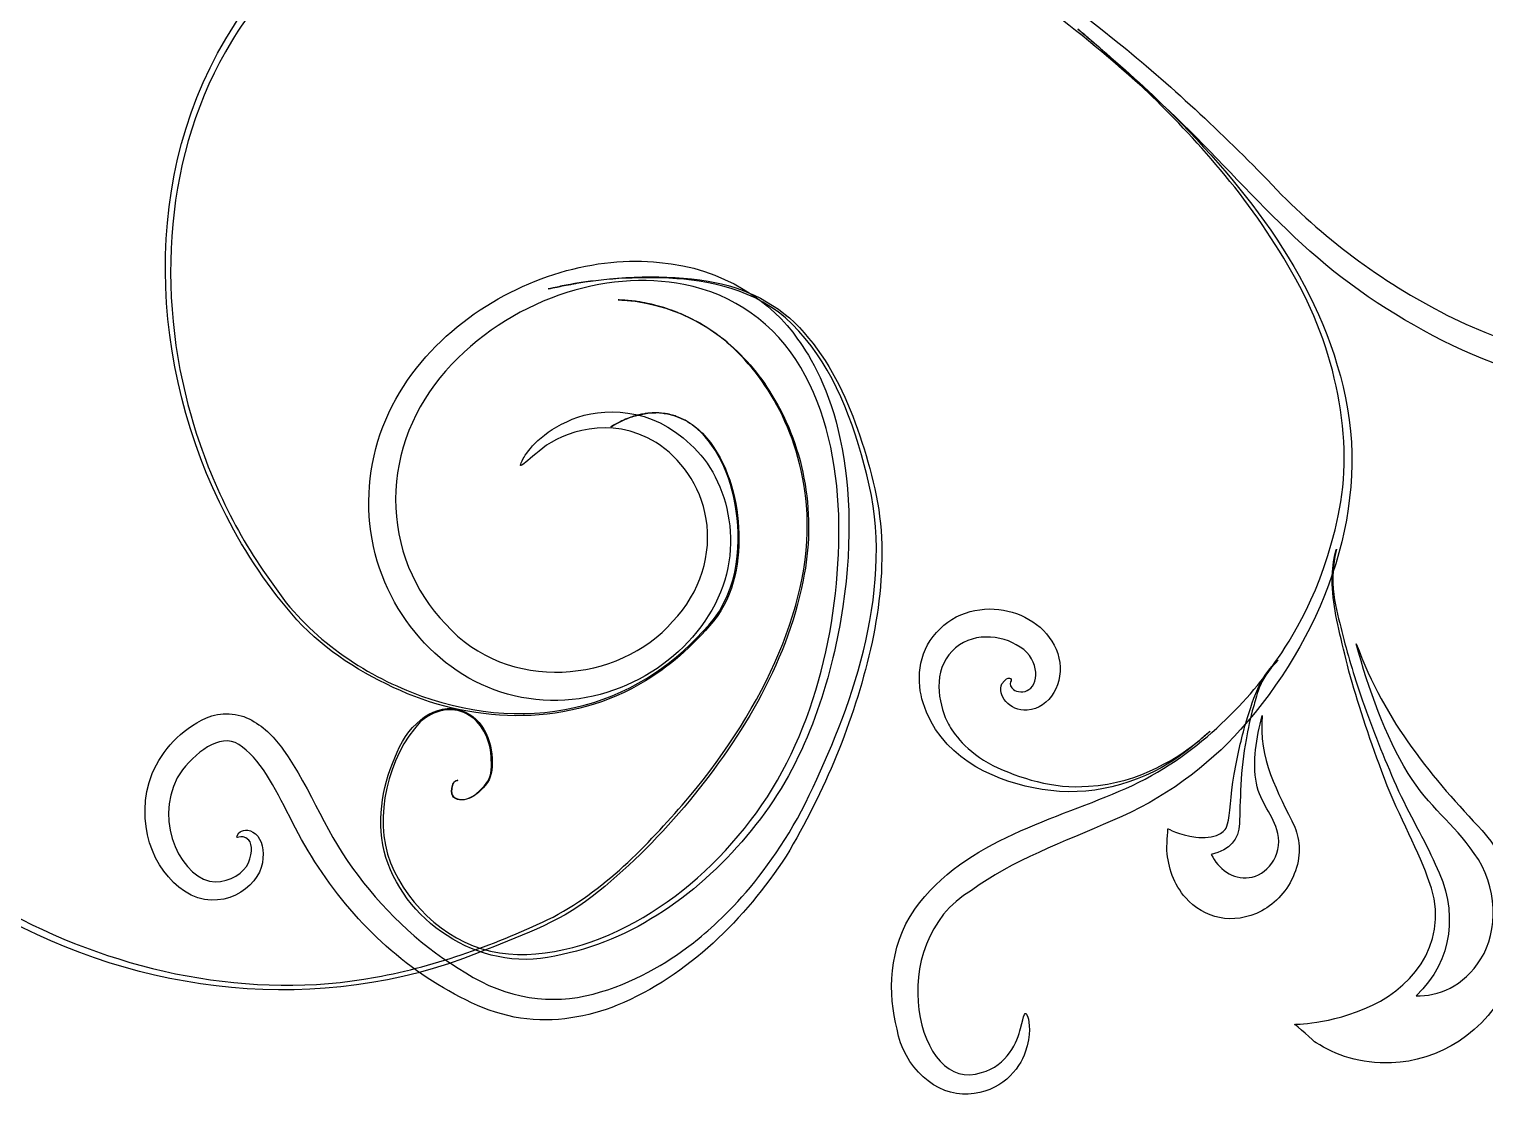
# Model space of a CAD drawing. Header units: centimetres. Extents: x -11.1 to 11.1, y -1.4 to 1.4.
# Drawn here: x -4.147 to -1.74, y -1.374 to 0.392 of the extents above; entities that cross this region are included whole.
import ezdxf

# ---------------------------------------------------------------- set-up
doc = ezdxf.new("R2010")
doc.units = ezdxf.units.CM
doc.header["$MEASUREMENT"] = 0
doc.layers.add('Camada 1', color=7, linetype='Continuous')

msp = doc.modelspace()

# ---------------------------------------------------------------- linework, layer by layer
at = {"layer": 'Camada 1'}
for points, knots in [([(-2.91904, -0.21347), (-2.93947, -0.17791), (-2.96701, -0.14653), (-2.99905, -0.1211), (-2.99905, -0.1211), (-2.93518, -0.17359), (-2.87271, -0.26802), (-2.86163, -0.39555), (-2.86163, -0.39555), (-2.84867, -0.55298), (-2.9314, -0.72961), (-3.05538, -0.87786), (-3.05538, -0.87786), (-3.11909, -0.95086), (-3.1877, -1.02756), (-3.28078, -1.07669), (-3.28078, -1.07669), (-3.37251, -1.12101), (-3.47109, -1.15715), (-3.57404, -1.17633), (-3.57404, -1.17633), (-3.78126, -1.21432), (-3.99748, -1.1672), (-4.17568, -1.07211), (-4.17568, -1.07211), (-4.35552, -0.97747), (-4.50199, -0.84298), (-4.61931, -0.7109), (-4.61931, -0.7109), (-4.85357, -0.44351), (-4.97983, -0.18729), (-5.03063, -0.08349), (-5.03063, -0.08349), (-5.08167, 0.02126), (-5.13308, 0.15829), (-5.20936, 0.30444), (-5.20936, 0.30444), (-5.285, 0.45094), (-5.4119, 0.59347), (-5.57983, 0.68491), (-5.57983, 0.68491), (-5.74588, 0.77693), (-5.95594, 0.81503), (-6.15046, 0.76069), (-6.15046, 0.76069), (-6.34522, 0.70785), (-6.50871, 0.57302), (-6.61467, 0.42054), (-6.61467, 0.42054), (-6.73013, 0.25592), (-6.78964, 0.05661), (-6.75355, -0.11691), (-6.75355, -0.11691), (-6.73521, -0.20258), (-6.69444, -0.27764), (-6.6424, -0.33318), (-6.6424, -0.33318), (-6.59091, -0.38843), (-6.5327, -0.4325), (-6.46902, -0.45309), (-6.46902, -0.45309), (-6.40655, -0.47481), (-6.33892, -0.47116), (-6.28934, -0.44314), (-6.28934, -0.44314), (-6.2401, -0.41761), (-6.20335, -0.38149), (-6.18091, -0.34469), (-6.18091, -0.34469), (-6.13503, -0.26682), (-6.16101, -0.20253), (-6.17117, -0.18382), (-6.17117, -0.18382), (-6.18035, -0.16712), (-6.18339, -0.16506), (-6.18128, -0.17493), (-6.18128, -0.17493), (-6.17961, -0.18477), (-6.16961, -0.20649), (-6.16966, -0.24073), (-6.16966, -0.24073), (-6.16942, -0.27439), (-6.1822, -0.32082), (-6.22141, -0.36096), (-6.22141, -0.36096), (-6.25991, -0.39925), (-6.31944, -0.44002), (-6.38982, -0.4356), (-6.38982, -0.4356), (-6.46539, -0.43224), (-6.5427, -0.3848), (-6.6067, -0.3159), (-6.6067, -0.3159), (-6.67131, -0.24785), (-6.7164, -0.15075), (-6.72158, -0.04139), (-6.72158, -0.04139), (-6.73108, 0.17843), (-6.60101, 0.42068), (-6.40633, 0.57734), (-6.40633, 0.57734), (-6.30679, 0.65489), (-6.19194, 0.71394), (-6.06772, 0.73241), (-6.06772, 0.73241), (-5.9444, 0.75307), (-5.81729, 0.73733), (-5.70215, 0.69577), (-5.70215, 0.69577), (-5.46905, 0.61166), (-5.29342, 0.42539), (-5.20124, 0.2233), (-5.20124, 0.2233), (-5.13851, 0.09966), (-5.08556, -0.03059), (-5.01934, -0.15418), (-5.01934, -0.15418), (-4.95388, -0.27777), (-4.88094, -0.39656), (-4.80019, -0.50928), (-4.80019, -0.50928), (-4.63842, -0.73283), (-4.44448, -0.93767), (-4.20284, -1.07033), (-4.20284, -1.07033), (-3.96479, -1.20545), (-3.66539, -1.24091), (-3.40441, -1.13611), (-3.40441, -1.13611), (-3.34033, -1.10949), (-3.27397, -1.08835), (-3.21584, -1.04282), (-3.21584, -1.04282), (-3.15991, -0.999), (-3.11014, -0.94876), (-3.0641, -0.89494), (-3.0641, -0.89494), (-2.97361, -0.7872), (-2.89543, -0.66192), (-2.86714, -0.51952), (-2.86714, -0.51952), (-2.84557, -0.4151), (-2.86319, -0.30202), (-2.91904, -0.21347)], [0, 0, 0, 0, 0.027027, 0.027027, 0.027027, 0.027027, 0.0540541, 0.0540541, 0.0540541, 0.0540541, 0.0810811, 0.0810811, 0.0810811, 0.0810811, 0.1081081, 0.1081081, 0.1081081, 0.1081081, 0.1351351, 0.1351351, 0.1351351, 0.1351351, 0.1621622, 0.1621622, 0.1621622, 0.1621622, 0.1891892, 0.1891892, 0.1891892, 0.1891892, 0.2162162, 0.2162162, 0.2162162, 0.2162162, 0.2432432, 0.2432432, 0.2432432, 0.2432432, 0.2702703, 0.2702703, 0.2702703, 0.2702703, 0.2972973, 0.2972973, 0.2972973, 0.2972973, 0.3243243, 0.3243243, 0.3243243, 0.3243243, 0.3513514, 0.3513514, 0.3513514, 0.3513514, 0.3783784, 0.3783784, 0.3783784, 0.3783784, 0.4054054, 0.4054054, 0.4054054, 0.4054054, 0.4324324, 0.4324324, 0.4324324, 0.4324324, 0.4594595, 0.4594595, 0.4594595, 0.4594595, 0.4864865, 0.4864865, 0.4864865, 0.4864865, 0.5135135, 0.5135135, 0.5135135, 0.5135135, 0.5405405, 0.5405405, 0.5405405, 0.5405405, 0.5675676, 0.5675676, 0.5675676, 0.5675676, 0.5945946, 0.5945946, 0.5945946, 0.5945946, 0.6216216, 0.6216216, 0.6216216, 0.6216216, 0.6486486, 0.6486486, 0.6486486, 0.6486486, 0.6756757, 0.6756757, 0.6756757, 0.6756757, 0.7027027, 0.7027027, 0.7027027, 0.7027027, 0.7297297, 0.7297297, 0.7297297, 0.7297297, 0.7567568, 0.7567568, 0.7567568, 0.7567568, 0.7837838, 0.7837838, 0.7837838, 0.7837838, 0.8108108, 0.8108108, 0.8108108, 0.8108108, 0.8378378, 0.8378378, 0.8378378, 0.8378378, 0.8648649, 0.8648649, 0.8648649, 0.8648649, 0.8918919, 0.8918919, 0.8918919, 0.8918919, 0.9189189, 0.9189189, 0.9189189, 0.9189189, 0.9459459, 0.9459459, 0.9459459, 0.9459459, 1, 1, 1, 1]), ([(-0.19976, 0.54359), (-0.23061, 0.58341), (-0.28022, 0.6073), (-0.33253, 0.61294), (-0.33253, 0.61294), (-0.43217, 0.63419), (-0.55256, 0.59325), (-0.63924, 0.51327), (-0.63924, 0.51327), (-0.66186, 0.49242), (-0.68136, 0.47451), (-0.70253, 0.44593), (-0.70253, 0.44593), (-0.71878, 0.42103), (-0.73444, 0.39537), (-0.74978, 0.36936), (-0.74978, 0.36936), (-0.78042, 0.31732), (-0.80992, 0.26374), (-0.84127, 0.21056), (-0.84127, 0.21056), (-0.90361, 0.10489), (-0.97367, -0.00304), (-1.07281, -0.07837), (-1.07281, -0.07837), (-1.17079, -0.15454), (-1.29839, -0.1827), (-1.42251, -0.17867), (-1.42251, -0.17867), (-1.54726, -0.17515), (-1.6708, -0.14261), (-1.78216, -0.09107), (-1.78216, -0.09107), (-1.89297, -0.03847), (-1.9934, 0.03485), (-2.07601, 0.11806), (-2.07601, 0.11806), (-2.1598, 0.20617), (-2.24587, 0.28673), (-2.33223, 0.35806), (-2.33223, 0.35806), (-2.54572, 0.5325), (-2.78951, 0.68403), (-3.06761, 0.72369), (-3.06761, 0.72369), (-3.20541, 0.74263), (-3.35061, 0.72589), (-3.4802, 0.66704), (-3.4802, 0.66704), (-3.54492, 0.63812), (-3.60567, 0.60013), (-3.66096, 0.55541), (-3.66096, 0.55541), (-3.71692, 0.51276), (-3.76814, 0.45929), (-3.80749, 0.39909), (-3.80749, 0.39909), (-3.96759, 0.15268), (-3.94751, -0.16982), (-3.82088, -0.41368), (-3.82088, -0.41368), (-3.78894, -0.47549), (-3.75005, -0.53346), (-3.70412, -0.5851), (-3.70412, -0.5851), (-3.6557, -0.63791), (-3.5963, -0.67376), (-3.53312, -0.70223), (-3.53312, -0.70223), (-3.40755, -0.75763), (-3.25181, -0.76256), (-3.12759, -0.68577), (-3.12759, -0.68577), (-3.08195, -0.65825), (-3.04279, -0.62169), (-3.00927, -0.57943), (-3.00927, -0.57943), (-2.97641, -0.53233), (-2.97022, -0.47508), (-2.97456, -0.42237), (-2.97456, -0.42237), (-2.97983, -0.36969), (-2.99607, -0.31614), (-3.0338, -0.27661), (-3.0338, -0.27661), (-3.042, -0.26804), (-3.05184, -0.26087), (-3.06251, -0.25513), (-3.06251, -0.25513), (-3.05801, -0.25762), (-3.05354, -0.26042), (-3.04912, -0.26383), (-3.04912, -0.26383), (-3.01213, -0.2918), (-2.98649, -0.34384), (-2.97768, -0.40562), (-2.97768, -0.40562), (-2.96956, -0.46499), (-2.97403, -0.54844), (-3.03375, -0.60498), (-3.03375, -0.60498), (-3.08529, -0.66261), (-3.15898, -0.71108), (-3.24515, -0.73023), (-3.24515, -0.73023), (-3.33119, -0.74984), (-3.4265, -0.74015), (-3.51463, -0.70496), (-3.51463, -0.70496), (-3.60184, -0.67017), (-3.68791, -0.61103), (-3.74413, -0.52615), (-3.74413, -0.52615), (-3.80385, -0.44445), (-3.85036, -0.34957), (-3.87912, -0.24797), (-3.87912, -0.24797), (-3.93733, -0.04628), (-3.9241, 0.1897), (-3.81231, 0.37139), (-3.81231, 0.37139), (-3.75833, 0.46302), (-3.67848, 0.53194), (-3.59715, 0.58695), (-3.59715, 0.58695), (-3.51539, 0.64243), (-3.42641, 0.67987), (-3.33905, 0.6986), (-3.33905, 0.6986), (-3.16281, 0.73649), (-3.00229, 0.70201), (-2.88301, 0.66074), (-2.88301, 0.66074), (-2.76255, 0.6183), (-2.67746, 0.56861), (-2.62853, 0.53922), (-2.62853, 0.53922), (-2.53077, 0.47979), (-2.41504, 0.39481), (-2.29571, 0.2863), (-2.29571, 0.2863), (-2.17318, 0.18303), (-2.06679, 0.03058), (-1.90296, -0.07023), (-1.90296, -0.07023), (-1.7436, -0.17297), (-1.54598, -0.23427), (-1.34683, -0.2226), (-1.34683, -0.2226), (-1.24793, -0.21654), (-1.14702, -0.18728), (-1.06468, -0.12912), (-1.06468, -0.12912), (-0.982, -0.07178), (-0.91942, 0.00539), (-0.86831, 0.08204), (-0.86831, 0.08204), (-0.81269, 0.16567), (-0.76785, 0.25103), (-0.72229, 0.33062), (-0.72229, 0.33062), (-0.69959, 0.36867), (-0.67691, 0.41291), (-0.65255, 0.44092), (-0.65255, 0.44092), (-0.62429, 0.47272), (-0.59336, 0.50042), (-0.56018, 0.52241), (-0.56018, 0.52241), (-0.49348, 0.56638), (-0.41995, 0.58763), (-0.34867, 0.57612), (-0.34867, 0.57612), (-0.28123, 0.57464), (-0.22072, 0.53535), (-0.20339, 0.48018), (-0.20339, 0.48018), (-0.1827, 0.42515), (-0.21628, 0.36773), (-0.25832, 0.34625), (-0.25832, 0.34625), (-0.29999, 0.32344), (-0.35233, 0.33241), (-0.37199, 0.3613), (-0.37199, 0.3613), (-0.39361, 0.39051), (-0.38157, 0.4289), (-0.36334, 0.44449), (-0.36334, 0.44449), (-0.3445, 0.4601), (-0.32027, 0.45169), (-0.31942, 0.43973), (-0.31942, 0.43973), (-0.31836, 0.42187), (-0.33101, 0.41806), (-0.31754, 0.42528), (-0.31754, 0.42528), (-0.31302, 0.42949), (-0.30704, 0.44399), (-0.31942, 0.45642), (-0.31942, 0.45642), (-0.33008, 0.46658), (-0.35112, 0.46999), (-0.37014, 0.45782), (-0.37014, 0.45782), (-0.38763, 0.44501), (-0.40194, 0.42284), (-0.40287, 0.39435), (-0.40287, 0.39435), (-0.40472, 0.36673), (-0.38758, 0.33379), (-0.35741, 0.31974), (-0.35741, 0.31974), (-0.30097, 0.28765), (-0.20284, 0.31746), (-0.17273, 0.40523), (-0.17273, 0.40523), (-0.15669, 0.45064), (-0.16809, 0.5049), (-0.19976, 0.54359)], [0, 0, 0, 0, 0.0178571, 0.0178571, 0.0178571, 0.0178571, 0.0357143, 0.0357143, 0.0357143, 0.0357143, 0.0535714, 0.0535714, 0.0535714, 0.0535714, 0.0714286, 0.0714286, 0.0714286, 0.0714286, 0.0892857, 0.0892857, 0.0892857, 0.0892857, 0.1071429, 0.1071429, 0.1071429, 0.1071429, 0.125, 0.125, 0.125, 0.125, 0.1428571, 0.1428571, 0.1428571, 0.1428571, 0.1607143, 0.1607143, 0.1607143, 0.1607143, 0.1785714, 0.1785714, 0.1785714, 0.1785714, 0.1964286, 0.1964286, 0.1964286, 0.1964286, 0.2142857, 0.2142857, 0.2142857, 0.2142857, 0.2321429, 0.2321429, 0.2321429, 0.2321429, 0.25, 0.25, 0.25, 0.25, 0.2678571, 0.2678571, 0.2678571, 0.2678571, 0.2857143, 0.2857143, 0.2857143, 0.2857143, 0.3035714, 0.3035714, 0.3035714, 0.3035714, 0.3214286, 0.3214286, 0.3214286, 0.3214286, 0.3392857, 0.3392857, 0.3392857, 0.3392857, 0.3571429, 0.3571429, 0.3571429, 0.3571429, 0.375, 0.375, 0.375, 0.375, 0.3928571, 0.3928571, 0.3928571, 0.3928571, 0.4107143, 0.4107143, 0.4107143, 0.4107143, 0.4285714, 0.4285714, 0.4285714, 0.4285714, 0.4464286, 0.4464286, 0.4464286, 0.4464286, 0.4642857, 0.4642857, 0.4642857, 0.4642857, 0.4821429, 0.4821429, 0.4821429, 0.4821429, 0.5, 0.5, 0.5, 0.5, 0.5178571, 0.5178571, 0.5178571, 0.5178571, 0.5357143, 0.5357143, 0.5357143, 0.5357143, 0.5535714, 0.5535714, 0.5535714, 0.5535714, 0.5714286, 0.5714286, 0.5714286, 0.5714286, 0.5892857, 0.5892857, 0.5892857, 0.5892857, 0.6071429, 0.6071429, 0.6071429, 0.6071429, 0.625, 0.625, 0.625, 0.625, 0.6428571, 0.6428571, 0.6428571, 0.6428571, 0.6607143, 0.6607143, 0.6607143, 0.6607143, 0.6785714, 0.6785714, 0.6785714, 0.6785714, 0.6964286, 0.6964286, 0.6964286, 0.6964286, 0.7142857, 0.7142857, 0.7142857, 0.7142857, 0.7321429, 0.7321429, 0.7321429, 0.7321429, 0.75, 0.75, 0.75, 0.75, 0.7678571, 0.7678571, 0.7678571, 0.7678571, 0.7857143, 0.7857143, 0.7857143, 0.7857143, 0.8035714, 0.8035714, 0.8035714, 0.8035714, 0.8214286, 0.8214286, 0.8214286, 0.8214286, 0.8392857, 0.8392857, 0.8392857, 0.8392857, 0.8571429, 0.8571429, 0.8571429, 0.8571429, 0.875, 0.875, 0.875, 0.875, 0.8928571, 0.8928571, 0.8928571, 0.8928571, 0.9107143, 0.9107143, 0.9107143, 0.9107143, 0.9285714, 0.9285714, 0.9285714, 0.9285714, 0.9464286, 0.9464286, 0.9464286, 0.9464286, 0.9642857, 0.9642857, 0.9642857, 0.9642857, 1, 1, 1, 1]), ([(-2.39027, 0.37243), (-2.40027, 0.38108), (-2.40797, 0.38762), (-2.41302, 0.39188), (-2.41302, 0.39188), (-2.40535, 0.38555), (-2.39789, 0.37888), (-2.39027, 0.37243)], [0, 0, 0, 0, 0.3333333, 0.3333333, 0.3333333, 0.3333333, 1, 1, 1, 1]), ([(-1.9704, -0.2177), (-2.01115, -0.02442), (-2.13434, 0.12888), (-2.26586, 0.25998), (-2.26586, 0.25998), (-2.30579, 0.29927), (-2.34767, 0.33637), (-2.39029, 0.37245), (-2.39029, 0.37245), (-2.36825, 0.35335), (-2.33565, 0.32438), (-2.29636, 0.28665), (-2.29636, 0.28665), (-2.22429, 0.21616), (-2.12917, 0.11546), (-2.05919, -0.01011), (-2.05919, -0.01011), (-1.98701, -0.13362), (-1.95431, -0.28977), (-1.98278, -0.41334), (-1.98278, -0.41334), (-2.0076, -0.53685), (-2.06308, -0.62181), (-2.08597, -0.6543), (-2.08597, -0.6543), (-2.13227, -0.71978), (-2.21704, -0.81249), (-2.33367, -0.86388), (-2.33367, -0.86388), (-2.44823, -0.91566), (-2.59831, -0.94717), (-2.68271, -1.06367), (-2.68271, -1.06367), (-2.7269, -1.1272), (-2.72682, -1.20522), (-2.71181, -1.26203), (-2.71181, -1.26203), (-2.7017, -1.32437), (-2.6464, -1.37416), (-2.59407, -1.3694), (-2.59407, -1.3694), (-2.54144, -1.36776), (-2.50887, -1.32805), (-2.50001, -1.3), (-2.50001, -1.3), (-2.49009, -1.27076), (-2.49316, -1.25042), (-2.49556, -1.24224), (-2.49556, -1.24224), (-2.50011, -1.22914), (-2.50225, -1.23822), (-2.50768, -1.26079), (-2.50768, -1.26079), (-2.51289, -1.28198), (-2.52906, -1.32283), (-2.57234, -1.33379), (-2.57234, -1.33379), (-2.67881, -1.37239), (-2.73628, -1.1195), (-2.58896, -1.03272), (-2.58896, -1.03272), (-2.52181, -0.98314), (-2.43672, -0.95292), (-2.35565, -0.91715), (-2.35565, -0.91715), (-2.27252, -0.88275), (-2.1974, -0.82701), (-2.14404, -0.76663), (-2.14404, -0.76663), (-2.01155, -0.61902), (-1.9299, -0.41288), (-1.9704, -0.2177)], [0, 0, 0, 0, 0.0526316, 0.0526316, 0.0526316, 0.0526316, 0.1052632, 0.1052632, 0.1052632, 0.1052632, 0.1578947, 0.1578947, 0.1578947, 0.1578947, 0.2105263, 0.2105263, 0.2105263, 0.2105263, 0.2631579, 0.2631579, 0.2631579, 0.2631579, 0.3157895, 0.3157895, 0.3157895, 0.3157895, 0.3684211, 0.3684211, 0.3684211, 0.3684211, 0.4210526, 0.4210526, 0.4210526, 0.4210526, 0.4736842, 0.4736842, 0.4736842, 0.4736842, 0.5263158, 0.5263158, 0.5263158, 0.5263158, 0.5789474, 0.5789474, 0.5789474, 0.5789474, 0.6315789, 0.6315789, 0.6315789, 0.6315789, 0.6842105, 0.6842105, 0.6842105, 0.6842105, 0.7368421, 0.7368421, 0.7368421, 0.7368421, 0.7894737, 0.7894737, 0.7894737, 0.7894737, 0.8421053, 0.8421053, 0.8421053, 0.8421053, 0.8947368, 0.8947368, 0.8947368, 0.8947368, 1, 1, 1, 1]), ([(-2.80572, -0.28678), (-2.82252, -0.20574), (-2.85459, -0.15002), (-2.87626, -0.12067), (-2.87626, -0.12067), (-2.91759, -0.06061), (-2.99934, -0.00259), (-3.1047, 0.00604), (-3.1047, 0.00604), (-3.20868, 0.01702), (-3.32994, -0.01619), (-3.42987, -0.09313), (-3.42987, -0.09313), (-3.47959, -0.13147), (-3.52364, -0.182), (-3.55235, -0.2427), (-3.55235, -0.2427), (-3.58045, -0.30342), (-3.59127, -0.37274), (-3.58193, -0.43905), (-3.58193, -0.43905), (-3.5637, -0.57259), (-3.46382, -0.68347), (-3.34518, -0.71072), (-3.34518, -0.71072), (-3.21625, -0.7421), (-3.08472, -0.67635), (-3.02411, -0.57853), (-3.02411, -0.57853), (-2.95794, -0.47698), (-2.98926, -0.35131), (-3.05351, -0.29516), (-3.05351, -0.29516), (-3.11643, -0.2324), (-3.20088, -0.23293), (-3.24888, -0.25349), (-3.24888, -0.25349), (-3.29957, -0.27355), (-3.32257, -0.30548), (-3.33019, -0.3185), (-3.33019, -0.3185), (-3.34109, -0.34131), (-3.33186, -0.32734), (-3.29778, -0.3012), (-3.29778, -0.3012), (-3.26592, -0.27643), (-3.18684, -0.24476), (-3.11006, -0.29207), (-3.11006, -0.29207), (-3.07114, -0.31689), (-3.03659, -0.36163), (-3.02751, -0.41838), (-3.02751, -0.41838), (-3.01801, -0.47482), (-3.03627, -0.53982), (-3.08294, -0.58777), (-3.08294, -0.58777), (-3.17073, -0.68966), (-3.35644, -0.70765), (-3.45865, -0.59187), (-3.45865, -0.59187), (-3.51056, -0.53856), (-3.54157, -0.46302), (-3.54101, -0.38549), (-3.54101, -0.38549), (-3.5412, -0.30786), (-3.5096, -0.23174), (-3.45827, -0.17382), (-3.45827, -0.17382), (-3.35524, -0.05645), (-3.19329, -0.00414), (-3.0642, -0.03073), (-3.0642, -0.03073), (-2.98311, -0.04584), (-2.91288, -0.09584), (-2.87127, -0.16757), (-2.87127, -0.16757), (-2.82872, -0.23898), (-2.81169, -0.32579), (-2.80825, -0.41173), (-2.80825, -0.41173), (-2.80465, -0.58326), (-2.84397, -0.76492), (-2.94454, -0.90433), (-2.94454, -0.90433), (-2.99526, -0.97394), (-3.05892, -1.03435), (-3.13194, -1.0775), (-3.13194, -1.0775), (-3.2037, -1.11975), (-3.29027, -1.14738), (-3.36943, -1.13589), (-3.36943, -1.13589), (-3.44888, -1.1238), (-3.51873, -1.06181), (-3.54953, -0.9869), (-3.54953, -0.9869), (-3.57824, -0.91126), (-3.55387, -0.81185), (-3.50026, -0.75393), (-3.50026, -0.75393), (-3.47822, -0.73456), (-3.44816, -0.72715), (-3.42387, -0.74062), (-3.42387, -0.74062), (-3.3995, -0.75274), (-3.38511, -0.78166), (-3.38289, -0.81113), (-3.38289, -0.81113), (-3.3826, -0.82624), (-3.38143, -0.84166), (-3.38861, -0.8519), (-3.38861, -0.8519), (-3.39512, -0.86203), (-3.40975, -0.87672), (-3.41901, -0.87971), (-3.41901, -0.87971), (-3.43057, -0.88535), (-3.44515, -0.88079), (-3.44748, -0.87471), (-3.44748, -0.87471), (-3.44518, -0.88011), (-3.43944, -0.88392), (-3.42777, -0.88262), (-3.42777, -0.88262), (-3.41684, -0.88175), (-3.40708, -0.87466), (-3.39626, -0.86286), (-3.39626, -0.86286), (-3.38496, -0.85159), (-3.38091, -0.83979), (-3.38134, -0.82066), (-3.38134, -0.82066), (-3.38015, -0.78608), (-3.39854, -0.74105), (-3.44018, -0.73298), (-3.44018, -0.73298), (-3.48212, -0.72457), (-3.52392, -0.76251), (-3.54236, -0.81357), (-3.54236, -0.81357), (-3.56387, -0.86265), (-3.57385, -0.92218), (-3.55697, -0.97814), (-3.55697, -0.97814), (-3.52223, -1.08934), (-3.39346, -1.1743), (-3.26569, -1.13848), (-3.26569, -1.13848), (-3.13858, -1.11258), (-3.02492, -1.02616), (-2.94544, -0.92374), (-2.94544, -0.92374), (-2.86339, -0.82127), (-2.8246, -0.69593), (-2.80487, -0.58401), (-2.80487, -0.58401), (-2.78527, -0.47117), (-2.78847, -0.36729), (-2.80572, -0.28678)], [0, 0, 0, 0, 0.0243902, 0.0243902, 0.0243902, 0.0243902, 0.0487805, 0.0487805, 0.0487805, 0.0487805, 0.0731707, 0.0731707, 0.0731707, 0.0731707, 0.097561, 0.097561, 0.097561, 0.097561, 0.1219512, 0.1219512, 0.1219512, 0.1219512, 0.1463415, 0.1463415, 0.1463415, 0.1463415, 0.1707317, 0.1707317, 0.1707317, 0.1707317, 0.195122, 0.195122, 0.195122, 0.195122, 0.2195122, 0.2195122, 0.2195122, 0.2195122, 0.2439024, 0.2439024, 0.2439024, 0.2439024, 0.2682927, 0.2682927, 0.2682927, 0.2682927, 0.2926829, 0.2926829, 0.2926829, 0.2926829, 0.3170732, 0.3170732, 0.3170732, 0.3170732, 0.3414634, 0.3414634, 0.3414634, 0.3414634, 0.3658537, 0.3658537, 0.3658537, 0.3658537, 0.3902439, 0.3902439, 0.3902439, 0.3902439, 0.4146341, 0.4146341, 0.4146341, 0.4146341, 0.4390244, 0.4390244, 0.4390244, 0.4390244, 0.4634146, 0.4634146, 0.4634146, 0.4634146, 0.4878049, 0.4878049, 0.4878049, 0.4878049, 0.5121951, 0.5121951, 0.5121951, 0.5121951, 0.5365854, 0.5365854, 0.5365854, 0.5365854, 0.5609756, 0.5609756, 0.5609756, 0.5609756, 0.5853659, 0.5853659, 0.5853659, 0.5853659, 0.6097561, 0.6097561, 0.6097561, 0.6097561, 0.6341463, 0.6341463, 0.6341463, 0.6341463, 0.6585366, 0.6585366, 0.6585366, 0.6585366, 0.6829268, 0.6829268, 0.6829268, 0.6829268, 0.7073171, 0.7073171, 0.7073171, 0.7073171, 0.7317073, 0.7317073, 0.7317073, 0.7317073, 0.7560976, 0.7560976, 0.7560976, 0.7560976, 0.7804878, 0.7804878, 0.7804878, 0.7804878, 0.804878, 0.804878, 0.804878, 0.804878, 0.8292683, 0.8292683, 0.8292683, 0.8292683, 0.8536585, 0.8536585, 0.8536585, 0.8536585, 0.8780488, 0.8780488, 0.8780488, 0.8780488, 0.902439, 0.902439, 0.902439, 0.902439, 0.9268293, 0.9268293, 0.9268293, 0.9268293, 0.9512195, 0.9512195, 0.9512195, 0.9512195, 1, 1, 1, 1]), ([(-2.73767, -0.44897), (-2.74045, -0.38605), (-2.75788, -0.32708), (-2.77707, -0.26977), (-2.77707, -0.26977), (-2.79718, -0.21254), (-2.82472, -0.15671), (-2.8656, -0.11049), (-2.8656, -0.11049), (-2.90545, -0.06321), (-2.96492, -0.03387), (-3.02443, -0.02514), (-3.02443, -0.02514), (-3.09666, -0.01313), (-3.16977, -0.01628), (-3.24149, -0.02855), (-3.24149, -0.02855), (-3.20453, -0.02252), (-3.14751, -0.01648), (-3.07626, -0.02093), (-3.07626, -0.02093), (-3.01355, -0.02553), (-2.931, -0.04247), (-2.8742, -0.10761), (-2.8742, -0.10761), (-2.817, -0.16984), (-2.78377, -0.25673), (-2.76194, -0.34515), (-2.76194, -0.34515), (-2.71384, -0.5284), (-2.78475, -0.72245), (-2.85089, -0.86175), (-2.85089, -0.86175), (-2.91643, -1.00719), (-3.01287, -1.09236), (-3.0525, -1.12215), (-3.0525, -1.12215), (-3.0928, -1.15244), (-3.14751, -1.18695), (-3.21458, -1.20401), (-3.21458, -1.20401), (-3.28205, -1.22264), (-3.3583, -1.21195), (-3.42516, -1.16882), (-3.42516, -1.16882), (-3.49329, -1.12929), (-3.55475, -1.07291), (-3.60309, -1.00782), (-3.60309, -1.00782), (-3.65418, -0.94419), (-3.6791, -0.86733), (-3.72729, -0.79883), (-3.72729, -0.79883), (-3.74094, -0.78102), (-3.7565, -0.76327), (-3.77883, -0.75126), (-3.77883, -0.75126), (-3.80055, -0.73848), (-3.83132, -0.73697), (-3.85373, -0.74713), (-3.85373, -0.74713), (-3.89757, -0.76803), (-3.92586, -0.79915), (-3.9434, -0.83934), (-3.9434, -0.83934), (-3.97433, -0.91924), (-3.94163, -1.00037), (-3.89006, -1.03413), (-3.89006, -1.03413), (-3.83143, -1.07255), (-3.76692, -1.02794), (-3.76131, -0.98698), (-3.76131, -0.98698), (-3.758, -0.96703), (-3.76142, -0.94835), (-3.77293, -0.93901), (-3.77293, -0.93901), (-3.7837, -0.92978), (-3.79629, -0.933), (-3.80002, -0.93726), (-3.80002, -0.93726), (-3.80999, -0.95546), (-3.79677, -0.93483), (-3.78351, -0.94964), (-3.78351, -0.94964), (-3.77753, -0.9553), (-3.77721, -0.97771), (-3.78777, -0.99295), (-3.78777, -0.99295), (-3.79806, -1.00914), (-3.82404, -1.02213), (-3.84889, -1.01713), (-3.84889, -1.01713), (-3.90178, -1.00546), (-3.94464, -0.90243), (-3.89355, -0.83338), (-3.89355, -0.83338), (-3.86638, -0.79938), (-3.82529, -0.76882), (-3.79428, -0.79568), (-3.79428, -0.79568), (-3.76018, -0.82095), (-3.73626, -0.87175), (-3.71131, -0.92006), (-3.71131, -0.92006), (-3.66085, -1.02158), (-3.58367, -1.11469), (-3.4889, -1.1771), (-3.4889, -1.1771), (-3.4413, -1.20702), (-3.39188, -1.2351), (-3.33441, -1.24393), (-3.33441, -1.24393), (-3.27805, -1.25253), (-3.22231, -1.24168), (-3.17463, -1.2226), (-3.17463, -1.2226), (-3.05591, -1.17307), (-2.96381, -1.08031), (-2.89542, -0.97593), (-2.89542, -0.97593), (-2.83107, -0.86843), (-2.78385, -0.75421), (-2.75572, -0.63356), (-2.75572, -0.63356), (-2.74206, -0.5733), (-2.73489, -0.51112), (-2.73767, -0.44897)], [0, 0, 0, 0, 0.030303, 0.030303, 0.030303, 0.030303, 0.0606061, 0.0606061, 0.0606061, 0.0606061, 0.0909091, 0.0909091, 0.0909091, 0.0909091, 0.1212121, 0.1212121, 0.1212121, 0.1212121, 0.1515152, 0.1515152, 0.1515152, 0.1515152, 0.1818182, 0.1818182, 0.1818182, 0.1818182, 0.2121212, 0.2121212, 0.2121212, 0.2121212, 0.2424242, 0.2424242, 0.2424242, 0.2424242, 0.2727273, 0.2727273, 0.2727273, 0.2727273, 0.3030303, 0.3030303, 0.3030303, 0.3030303, 0.3333333, 0.3333333, 0.3333333, 0.3333333, 0.3636364, 0.3636364, 0.3636364, 0.3636364, 0.3939394, 0.3939394, 0.3939394, 0.3939394, 0.4242424, 0.4242424, 0.4242424, 0.4242424, 0.4545455, 0.4545455, 0.4545455, 0.4545455, 0.4848485, 0.4848485, 0.4848485, 0.4848485, 0.5151515, 0.5151515, 0.5151515, 0.5151515, 0.5454545, 0.5454545, 0.5454545, 0.5454545, 0.5757576, 0.5757576, 0.5757576, 0.5757576, 0.6060606, 0.6060606, 0.6060606, 0.6060606, 0.6363636, 0.6363636, 0.6363636, 0.6363636, 0.6666667, 0.6666667, 0.6666667, 0.6666667, 0.6969697, 0.6969697, 0.6969697, 0.6969697, 0.7272727, 0.7272727, 0.7272727, 0.7272727, 0.7575758, 0.7575758, 0.7575758, 0.7575758, 0.7878788, 0.7878788, 0.7878788, 0.7878788, 0.8181818, 0.8181818, 0.8181818, 0.8181818, 0.8484848, 0.8484848, 0.8484848, 0.8484848, 0.8787879, 0.8787879, 0.8787879, 0.8787879, 0.9090909, 0.9090909, 0.9090909, 0.9090909, 0.9393939, 0.9393939, 0.9393939, 0.9393939, 1, 1, 1, 1]), ([(-3.27398, -0.03471), (-3.27885, -0.03574), (-3.28372, -0.03667), (-3.28859, -0.03775), (-3.28859, -0.03775), (-3.28859, -0.03815), (-3.28353, -0.0368), (-3.27398, -0.03471)], [0, 0, 0, 0, 0.3333333, 0.3333333, 0.3333333, 0.3333333, 1, 1, 1, 1]), ([(-3.26255, -0.03233), (-3.26684, -0.0332), (-3.27075, -0.034), (-3.27398, -0.03471), (-3.27398, -0.03471), (-3.27017, -0.03395), (-3.26636, -0.03313), (-3.26255, -0.03233)], [0, 0, 0, 0, 0.3333333, 0.3333333, 0.3333333, 0.3333333, 1, 1, 1, 1]), ([(-3.24758, -0.02958), (-3.25258, -0.03045), (-3.25758, -0.03138), (-3.26256, -0.03233), (-3.26256, -0.03233), (-3.25808, -0.03146), (-3.2531, -0.03053), (-3.24758, -0.02958)], [0, 0, 0, 0, 0.3333333, 0.3333333, 0.3333333, 0.3333333, 1, 1, 1, 1]), ([(-3.24149, -0.02855), (-3.24361, -0.02889), (-3.24559, -0.02924), (-3.24758, -0.02958), (-3.24758, -0.02958), (-3.24554, -0.02921), (-3.2435, -0.02889), (-3.24149, -0.02855)], [0, 0, 0, 0, 0.3333333, 0.3333333, 0.3333333, 0.3333333, 1, 1, 1, 1]), ([(-3.16516, -0.05644), (-3.16789, -0.05625), (-3.17053, -0.05573), (-3.17328, -0.05567), (-3.17328, -0.05567), (-3.17352, -0.05617), (-3.17053, -0.05617), (-3.16516, -0.05644)], [0, 0, 0, 0, 0.3333333, 0.3333333, 0.3333333, 0.3333333, 1, 1, 1, 1]), ([(-3.14145, -0.05866), (-3.15169, -0.05723), (-3.15981, -0.05665), (-3.16516, -0.05644), (-3.16516, -0.05644), (-3.15722, -0.05683), (-3.14928, -0.05755), (-3.14145, -0.05866)], [0, 0, 0, 0, 0.3333333, 0.3333333, 0.3333333, 0.3333333, 1, 1, 1, 1]), ([(-3.14145, -0.05866), (-3.13573, -0.05948), (-3.13013, -0.06057), (-3.12444, -0.06173), (-3.12444, -0.06173), (-3.12444, -0.06173), (-3.14145, -0.05866), (-3.14145, -0.05866)], [0, 0, 0, 0, 0.3333333, 0.3333333, 0.3333333, 0.3333333, 1, 1, 1, 1]), ([(-3.14145, -0.05866), (-3.14145, -0.05866), (-3.14145, -0.05866), (-3.14145, -0.05866), (-3.14145, -0.05866), (-3.14145, -0.05866), (-3.14145, -0.05866), (-3.14145, -0.05866)], [0, 0, 0, 0, 0.3333333, 0.3333333, 0.3333333, 0.3333333, 1, 1, 1, 1]), ([(-3.12444, -0.06173), (-3.12013, -0.06263), (-3.11558, -0.06377), (-3.11079, -0.06504), (-3.11079, -0.06504), (-3.11079, -0.06504), (-3.12444, -0.06173), (-3.12444, -0.06173)], [0, 0, 0, 0, 0.3333333, 0.3333333, 0.3333333, 0.3333333, 1, 1, 1, 1]), ([(-3.12444, -0.06173), (-3.12444, -0.06173), (-3.12444, -0.06173), (-3.12444, -0.06173), (-3.12444, -0.06173), (-3.12444, -0.06173), (-3.12444, -0.06173), (-3.12444, -0.06173)], [0, 0, 0, 0, 0.3333333, 0.3333333, 0.3333333, 0.3333333, 1, 1, 1, 1]), ([(-3.07607, -0.07646), (-3.08869, -0.07149), (-3.10025, -0.06778), (-3.11078, -0.065), (-3.11078, -0.065), (-3.09896, -0.0681), (-3.08742, -0.07194), (-3.07607, -0.07646)], [0, 0, 0, 0, 0.3333333, 0.3333333, 0.3333333, 0.3333333, 1, 1, 1, 1]), ([(-3.07607, -0.07646), (-3.07369, -0.07741), (-3.07144, -0.07821), (-3.06895, -0.07924), (-3.06895, -0.07924), (-3.06895, -0.07924), (-3.07607, -0.07646), (-3.07607, -0.07646)], [0, 0, 0, 0, 0.3333333, 0.3333333, 0.3333333, 0.3333333, 1, 1, 1, 1]), ([(-3.07607, -0.07646), (-3.07607, -0.07646), (-3.07607, -0.07646), (-3.07607, -0.07646), (-3.07607, -0.07646), (-3.07607, -0.07646), (-3.07607, -0.07646), (-3.07607, -0.07646)], [0, 0, 0, 0, 0.3333333, 0.3333333, 0.3333333, 0.3333333, 1, 1, 1, 1]), ([(-3.06898, -0.07927), (-3.06319, -0.08181), (-3.05747, -0.08446), (-3.05186, -0.08734), (-3.05186, -0.08734), (-3.05186, -0.08734), (-3.06898, -0.07927), (-3.06898, -0.07927)], [0, 0, 0, 0, 0.3333333, 0.3333333, 0.3333333, 0.3333333, 1, 1, 1, 1]), ([(-3.06898, -0.07927), (-3.06898, -0.07927), (-3.06898, -0.07927), (-3.06898, -0.07927), (-3.06898, -0.07927), (-3.06898, -0.07927), (-3.06898, -0.07927), (-3.06898, -0.07927)], [0, 0, 0, 0, 0.3333333, 0.3333333, 0.3333333, 0.3333333, 1, 1, 1, 1]), ([(-3.05184, -0.08734), (-3.03321, -0.09684), (-3.01549, -0.10806), (-2.99906, -0.1211), (-2.99906, -0.1211), (-3.01364, -0.10911), (-3.02827, -0.09927), (-3.0424, -0.09178), (-3.0424, -0.09178), (-3.04567, -0.09004), (-3.04863, -0.08887), (-3.05184, -0.08734)], [0, 0, 0, 0, 0.25, 0.25, 0.25, 0.25, 0.5, 0.5, 0.5, 0.5, 1, 1, 1, 1]), ([(-3.18106, -0.26355), (-3.18233, -0.26426), (-3.18371, -0.2649), (-3.18498, -0.26567), (-3.18498, -0.26567), (-3.18492, -0.26583), (-3.18333, -0.2649), (-3.18106, -0.26355)], [0, 0, 0, 0, 0.3333333, 0.3333333, 0.3333333, 0.3333333, 1, 1, 1, 1]), ([(-3.18106, -0.26355), (-3.17915, -0.26241), (-3.17643, -0.26093), (-3.17294, -0.25913), (-3.17294, -0.25913), (-3.17294, -0.25913), (-3.18106, -0.26355), (-3.18106, -0.26355)], [0, 0, 0, 0, 0.3333333, 0.3333333, 0.3333333, 0.3333333, 1, 1, 1, 1]), ([(-3.18106, -0.26355), (-3.18106, -0.26355), (-3.18106, -0.26355), (-3.18106, -0.26355), (-3.18106, -0.26355), (-3.18106, -0.26355), (-3.18106, -0.26355), (-3.18106, -0.26355)], [0, 0, 0, 0, 0.3333333, 0.3333333, 0.3333333, 0.3333333, 1, 1, 1, 1]), ([(-3.17294, -0.25913), (-3.16897, -0.25709), (-3.16492, -0.25521), (-3.1608, -0.25347), (-3.1608, -0.25347), (-3.1608, -0.25347), (-3.17294, -0.25913), (-3.17294, -0.25913)], [0, 0, 0, 0, 0.3333333, 0.3333333, 0.3333333, 0.3333333, 1, 1, 1, 1]), ([(-3.17294, -0.25913), (-3.17294, -0.25913), (-3.17294, -0.25913), (-3.17294, -0.25913), (-3.17294, -0.25913), (-3.17294, -0.25913), (-3.17294, -0.25913), (-3.17294, -0.25913)], [0, 0, 0, 0, 0.3333333, 0.3333333, 0.3333333, 0.3333333, 1, 1, 1, 1]), ([(-3.16077, -0.25347), (-3.15675, -0.2518), (-3.15275, -0.25006), (-3.14863, -0.24871), (-3.14863, -0.24871), (-3.14948, -0.24897), (-3.15054, -0.24927), (-3.15136, -0.24953), (-3.15136, -0.24953), (-3.15497, -0.2509), (-3.15778, -0.25217), (-3.16077, -0.25347)], [0, 0, 0, 0, 0.25, 0.25, 0.25, 0.25, 0.5, 0.5, 0.5, 0.5, 1, 1, 1, 1]), ([(-3.14862, -0.24871), (-3.14817, -0.24855), (-3.14775, -0.24839), (-3.1473, -0.24826), (-3.1473, -0.24826), (-3.1473, -0.24826), (-3.14862, -0.24871), (-3.14862, -0.24871)], [0, 0, 0, 0, 0.3333333, 0.3333333, 0.3333333, 0.3333333, 1, 1, 1, 1]), ([(-3.14862, -0.24871), (-3.14862, -0.24871), (-3.14862, -0.24871), (-3.14862, -0.24871), (-3.14862, -0.24871), (-3.14862, -0.24871), (-3.14862, -0.24871), (-3.14862, -0.24871)], [0, 0, 0, 0, 0.3333333, 0.3333333, 0.3333333, 0.3333333, 1, 1, 1, 1]), ([(-3.1473, -0.24829), (-3.14222, -0.24668), (-3.13635, -0.24519), (-3.12973, -0.24419), (-3.12973, -0.24419), (-3.12973, -0.24419), (-3.1473, -0.24829), (-3.1473, -0.24829)], [0, 0, 0, 0, 0.3333333, 0.3333333, 0.3333333, 0.3333333, 1, 1, 1, 1]), ([(-3.1473, -0.24829), (-3.1473, -0.24829), (-3.1473, -0.24829), (-3.1473, -0.24829), (-3.1473, -0.24829), (-3.1473, -0.24829), (-3.1473, -0.24829), (-3.1473, -0.24829)], [0, 0, 0, 0, 0.3333333, 0.3333333, 0.3333333, 0.3333333, 1, 1, 1, 1]), ([(-3.12973, -0.24416), (-3.12788, -0.24382), (-3.12597, -0.24368), (-3.12409, -0.2435), (-3.12409, -0.2435), (-3.12409, -0.2435), (-3.12973, -0.24416), (-3.12973, -0.24416)], [0, 0, 0, 0, 0.3333333, 0.3333333, 0.3333333, 0.3333333, 1, 1, 1, 1]), ([(-3.12973, -0.24416), (-3.12973, -0.24416), (-3.12973, -0.24416), (-3.12973, -0.24416), (-3.12973, -0.24416), (-3.12973, -0.24416), (-3.12973, -0.24416), (-3.12973, -0.24416)], [0, 0, 0, 0, 0.3333333, 0.3333333, 0.3333333, 0.3333333, 1, 1, 1, 1]), ([(-3.12407, -0.2435), (-3.12095, -0.24313), (-3.11775, -0.24294), (-3.11444, -0.24289), (-3.11444, -0.24289), (-3.11444, -0.24289), (-3.12407, -0.2435), (-3.12407, -0.2435)], [0, 0, 0, 0, 0.3333333, 0.3333333, 0.3333333, 0.3333333, 1, 1, 1, 1]), ([(-3.12407, -0.2435), (-3.12407, -0.2435), (-3.12407, -0.2435), (-3.12407, -0.2435), (-3.12407, -0.2435), (-3.12407, -0.2435), (-3.12407, -0.2435), (-3.12407, -0.2435)], [0, 0, 0, 0, 0.3333333, 0.3333333, 0.3333333, 0.3333333, 1, 1, 1, 1]), ([(-3.11444, -0.24286), (-3.10875, -0.2427), (-3.10285, -0.24302), (-3.09674, -0.24387), (-3.09674, -0.24387), (-3.10015, -0.24334), (-3.10354, -0.24247), (-3.10706, -0.24236), (-3.10706, -0.24236), (-3.10954, -0.24231), (-3.11195, -0.24278), (-3.11444, -0.24286)], [0, 0, 0, 0, 0.25, 0.25, 0.25, 0.25, 0.5, 0.5, 0.5, 0.5, 1, 1, 1, 1]), ([(-3.09674, -0.24389), (-3.09489, -0.24415), (-3.09309, -0.24431), (-3.09124, -0.24466), (-3.09124, -0.24466), (-3.09124, -0.24466), (-3.09674, -0.24389), (-3.09674, -0.24389)], [0, 0, 0, 0, 0.3333333, 0.3333333, 0.3333333, 0.3333333, 1, 1, 1, 1]), ([(-3.09674, -0.24389), (-3.09674, -0.24389), (-3.09674, -0.24389), (-3.09674, -0.24389), (-3.09674, -0.24389), (-3.09674, -0.24389), (-3.09674, -0.24389), (-3.09674, -0.24389)], [0, 0, 0, 0, 0.3333333, 0.3333333, 0.3333333, 0.3333333, 1, 1, 1, 1]), ([(-3.09123, -0.24466), (-3.08768, -0.24537), (-3.08422, -0.24633), (-3.08078, -0.24741), (-3.08078, -0.24741), (-3.08078, -0.24741), (-3.09123, -0.24466), (-3.09123, -0.24466)], [0, 0, 0, 0, 0.3333333, 0.3333333, 0.3333333, 0.3333333, 1, 1, 1, 1]), ([(-3.09123, -0.24466), (-3.09123, -0.24466), (-3.09123, -0.24466), (-3.09123, -0.24466), (-3.09123, -0.24466), (-3.09123, -0.24466), (-3.09123, -0.24466), (-3.09123, -0.24466)], [0, 0, 0, 0, 0.3333333, 0.3333333, 0.3333333, 0.3333333, 1, 1, 1, 1]), ([(-3.08078, -0.24741), (-3.07848, -0.24812), (-3.0762, -0.24902), (-3.07385, -0.24995), (-3.07385, -0.24995), (-3.07385, -0.24995), (-3.08078, -0.24741), (-3.08078, -0.24741)], [0, 0, 0, 0, 0.3333333, 0.3333333, 0.3333333, 0.3333333, 1, 1, 1, 1]), ([(-3.08078, -0.24741), (-3.08078, -0.24741), (-3.08078, -0.24741), (-3.08078, -0.24741), (-3.08078, -0.24741), (-3.08078, -0.24741), (-3.08078, -0.24741), (-3.08078, -0.24741)], [0, 0, 0, 0, 0.3333333, 0.3333333, 0.3333333, 0.3333333, 1, 1, 1, 1]), ([(-3.07385, -0.24995), (-3.07044, -0.2513), (-3.06702, -0.25268), (-3.06374, -0.25437), (-3.06374, -0.25437), (-3.06374, -0.25437), (-3.07385, -0.24995), (-3.07385, -0.24995)], [0, 0, 0, 0, 0.3333333, 0.3333333, 0.3333333, 0.3333333, 1, 1, 1, 1]), ([(-3.07385, -0.24995), (-3.07385, -0.24995), (-3.07385, -0.24995), (-3.07385, -0.24995), (-3.07385, -0.24995), (-3.07385, -0.24995), (-3.07385, -0.24995), (-3.07385, -0.24995)], [0, 0, 0, 0, 0.3333333, 0.3333333, 0.3333333, 0.3333333, 1, 1, 1, 1]), ([(-3.06374, -0.25437), (-3.06332, -0.25461), (-3.06289, -0.25493), (-3.06247, -0.25514), (-3.06247, -0.25514), (-3.06247, -0.25514), (-3.06374, -0.25437), (-3.06374, -0.25437)], [0, 0, 0, 0, 0.3333333, 0.3333333, 0.3333333, 0.3333333, 1, 1, 1, 1]), ([(-3.06374, -0.25437), (-3.06374, -0.25437), (-3.06374, -0.25437), (-3.06374, -0.25437), (-3.06374, -0.25437), (-3.06374, -0.25437), (-3.06374, -0.25437), (-3.06374, -0.25437)], [0, 0, 0, 0, 0.3333333, 0.3333333, 0.3333333, 0.3333333, 1, 1, 1, 1]), ([(-1.686, -1.04555), (-1.69629, -1.00041), (-1.71854, -0.96414), (-1.74445, -0.93366), (-1.74445, -0.93366), (-1.82375, -0.85018), (-1.90555, -0.75443), (-1.95262, -0.62457), (-1.95262, -0.62457), (-1.93235, -0.70029), (-1.90492, -0.77697), (-1.86682, -0.83904), (-1.86682, -0.83904), (-1.8329, -0.89495), (-1.79144, -0.92138), (-1.75771, -0.97141), (-1.75771, -0.97141), (-1.71778, -1.0252), (-1.71794, -1.10066), (-1.74647, -1.14559), (-1.74647, -1.14559), (-1.77475, -1.192), (-1.81905, -1.20864), (-1.85336, -1.20676), (-1.85336, -1.20676), (-1.79261, -1.14805), (-1.78293, -1.06693), (-1.82217, -0.98919), (-1.82217, -0.98919), (-1.83995, -0.94876), (-1.86479, -0.9078), (-1.88675, -0.85931), (-1.88675, -0.85931), (-1.90702, -0.81295), (-1.92559, -0.76713), (-1.94221, -0.71913), (-1.94221, -0.71913), (-1.95462, -0.68383), (-1.96544, -0.64777), (-1.9751, -0.61097), (-1.9751, -0.61097), (-1.98238, -0.57567), (-2.00069, -0.53654), (-1.98539, -0.46802), (-1.98539, -0.46802), (-1.98515, -0.46696), (-1.99632, -0.50199), (-1.9915, -0.54065), (-1.9915, -0.54065), (-1.9879, -0.58073), (-1.97721, -0.61793), (-1.96483, -0.66982), (-1.96483, -0.66982), (-1.95065, -0.7194), (-1.93311, -0.77706), (-1.91011, -0.836), (-1.91011, -0.836), (-1.8882, -0.89894), (-1.85235, -0.95975), (-1.83476, -1.01076), (-1.83476, -1.01076), (-1.79404, -1.10858), (-1.85344, -1.18914), (-1.92604, -1.22237), (-1.92604, -1.22237), (-1.99793, -1.25642), (-2.05566, -1.25311), (-2.05492, -1.25446), (-2.05492, -1.25446), (-2.05222, -1.25425), (-2.02256, -1.28346), (-2.01899, -1.28452), (-2.01899, -1.28452), (-1.98732, -1.30468), (-1.94626, -1.31992), (-1.89429, -1.31783), (-1.89429, -1.31783), (-1.8196, -1.31577), (-1.73607, -1.26936), (-1.69927, -1.18194), (-1.69927, -1.18194), (-1.6814, -1.13908), (-1.67619, -1.0918), (-1.686, -1.04555)], [0, 0, 0, 0, 0.0454545, 0.0454545, 0.0454545, 0.0454545, 0.0909091, 0.0909091, 0.0909091, 0.0909091, 0.1363636, 0.1363636, 0.1363636, 0.1363636, 0.1818182, 0.1818182, 0.1818182, 0.1818182, 0.2272727, 0.2272727, 0.2272727, 0.2272727, 0.2727273, 0.2727273, 0.2727273, 0.2727273, 0.3181818, 0.3181818, 0.3181818, 0.3181818, 0.3636364, 0.3636364, 0.3636364, 0.3636364, 0.4090909, 0.4090909, 0.4090909, 0.4090909, 0.4545455, 0.4545455, 0.4545455, 0.4545455, 0.5, 0.5, 0.5, 0.5, 0.5454545, 0.5454545, 0.5454545, 0.5454545, 0.5909091, 0.5909091, 0.5909091, 0.5909091, 0.6363636, 0.6363636, 0.6363636, 0.6363636, 0.6818182, 0.6818182, 0.6818182, 0.6818182, 0.7272727, 0.7272727, 0.7272727, 0.7272727, 0.7727273, 0.7727273, 0.7727273, 0.7727273, 0.8181818, 0.8181818, 0.8181818, 0.8181818, 0.8636364, 0.8636364, 0.8636364, 0.8636364, 0.9090909, 0.9090909, 0.9090909, 0.9090909, 1, 1, 1, 1]), ([(-2.39535, -0.8604), (-2.45377, -0.86537), (-2.50999, -0.84635), (-2.55354, -0.82603), (-2.55354, -0.82603), (-2.59693, -0.8037), (-2.62037, -0.77139), (-2.62688, -0.75745), (-2.62688, -0.75745), (-2.64122, -0.73141), (-2.65395, -0.6776), (-2.62622, -0.6431), (-2.62622, -0.6431), (-2.59939, -0.60712), (-2.54745, -0.60722), (-2.5148, -0.6264), (-2.5148, -0.6264), (-2.47744, -0.645), (-2.47524, -0.68871), (-2.494, -0.70056), (-2.494, -0.70056), (-2.50136, -0.70601), (-2.51406, -0.70448), (-2.51935, -0.70059), (-2.51935, -0.70059), (-2.52409, -0.69771), (-2.52607, -0.69112), (-2.52432, -0.68789), (-2.52432, -0.68789), (-2.52088, -0.68244), (-2.52731, -0.67495), (-2.53842, -0.69085), (-2.53842, -0.69085), (-2.54779, -0.70905), (-2.52606, -0.73633), (-2.49675, -0.73448), (-2.49675, -0.73448), (-2.45902, -0.73239), (-2.43473, -0.68791), (-2.44418, -0.64844), (-2.44418, -0.64844), (-2.45349, -0.60772), (-2.49014, -0.57922), (-2.52882, -0.57078), (-2.52882, -0.57078), (-2.56711, -0.56091), (-2.61761, -0.57104), (-2.64651, -0.60618), (-2.64651, -0.60618), (-2.67874, -0.63962), (-2.67953, -0.68995), (-2.66881, -0.72233), (-2.66881, -0.72233), (-2.64203, -0.8089), (-2.5575, -0.84938), (-2.48643, -0.86288), (-2.48643, -0.86288), (-2.41018, -0.87979), (-2.32892, -0.8633), (-2.26265, -0.82235), (-2.26265, -0.82235), (-2.24463, -0.81126), (-2.22794, -0.7983), (-2.21198, -0.78449), (-2.21198, -0.78449), (-2.242, -0.80907), (-2.30918, -0.85577), (-2.39535, -0.8604)], [0, 0, 0, 0, 0.0555556, 0.0555556, 0.0555556, 0.0555556, 0.1111111, 0.1111111, 0.1111111, 0.1111111, 0.1666667, 0.1666667, 0.1666667, 0.1666667, 0.2222222, 0.2222222, 0.2222222, 0.2222222, 0.2777778, 0.2777778, 0.2777778, 0.2777778, 0.3333333, 0.3333333, 0.3333333, 0.3333333, 0.3888889, 0.3888889, 0.3888889, 0.3888889, 0.4444444, 0.4444444, 0.4444444, 0.4444444, 0.5, 0.5, 0.5, 0.5, 0.5555556, 0.5555556, 0.5555556, 0.5555556, 0.6111111, 0.6111111, 0.6111111, 0.6111111, 0.6666667, 0.6666667, 0.6666667, 0.6666667, 0.7222222, 0.7222222, 0.7222222, 0.7222222, 0.7777778, 0.7777778, 0.7777778, 0.7777778, 0.8333333, 0.8333333, 0.8333333, 0.8333333, 0.8888889, 0.8888889, 0.8888889, 0.8888889, 1, 1, 1, 1]), ([(-2.05407, -0.92832), (-2.08222, -0.87056), (-2.11492, -0.81399), (-2.10812, -0.74343), (-2.10812, -0.74343), (-2.11788, -0.78082), (-2.12458, -0.81931), (-2.11765, -0.85545), (-2.11765, -0.85545), (-2.11151, -0.88868), (-2.08939, -0.90686), (-2.08251, -0.9385), (-2.08251, -0.9385), (-2.07351, -0.97472), (-2.10238, -1.00951), (-2.12963, -1.0115), (-2.12963, -1.0115), (-2.1576, -1.01542), (-2.18051, -0.9966), (-2.19244, -0.97311), (-2.19244, -0.97311), (-2.16043, -0.96496), (-2.14738, -0.94901), (-2.14569, -0.92191), (-2.14569, -0.92191), (-2.14466, -0.89101), (-2.14434, -0.82899), (-2.13492, -0.78382), (-2.13492, -0.78382), (-2.13161, -0.76567), (-2.12772, -0.74739), (-2.12278, -0.72889), (-2.12278, -0.72889), (-2.11691, -0.71301), (-2.1168, -0.68775), (-2.08172, -0.65158), (-2.08172, -0.65158), (-2.07995, -0.65023), (-2.10125, -0.66822), (-2.11164, -0.69082), (-2.11164, -0.69082), (-2.12299, -0.71394), (-2.12707, -0.73006), (-2.13543, -0.7562), (-2.13543, -0.7562), (-2.14228, -0.78094), (-2.14932, -0.80991), (-2.1544, -0.84031), (-2.1544, -0.84031), (-2.16075, -0.8759), (-2.16072, -0.90894), (-2.16546, -0.9223), (-2.16546, -0.9223), (-2.16877, -0.93503), (-2.17147, -0.93413), (-2.18046, -0.94029), (-2.18046, -0.94029), (-2.18911, -0.94436), (-2.20419, -0.94622), (-2.21787, -0.9445), (-2.21787, -0.9445), (-2.24615, -0.94127), (-2.26433, -0.93005), (-2.26417, -0.93066), (-2.26417, -0.93066), (-2.26361, -0.93087), (-2.26663, -0.96439), (-2.26578, -0.96691), (-2.26578, -0.96691), (-2.26358, -0.99429), (-2.25467, -1.02245), (-2.2344, -1.04517), (-2.2344, -1.04517), (-2.20543, -1.07851), (-2.15627, -1.09155), (-2.10891, -1.06636), (-2.10891, -1.06636), (-2.08568, -1.05385), (-2.06568, -1.03226), (-2.05515, -1.00545), (-2.05515, -1.00545), (-2.04335, -0.97716), (-2.04586, -0.94951), (-2.05407, -0.92832)], [0, 0, 0, 0, 0.0454545, 0.0454545, 0.0454545, 0.0454545, 0.0909091, 0.0909091, 0.0909091, 0.0909091, 0.1363636, 0.1363636, 0.1363636, 0.1363636, 0.1818182, 0.1818182, 0.1818182, 0.1818182, 0.2272727, 0.2272727, 0.2272727, 0.2272727, 0.2727273, 0.2727273, 0.2727273, 0.2727273, 0.3181818, 0.3181818, 0.3181818, 0.3181818, 0.3636364, 0.3636364, 0.3636364, 0.3636364, 0.4090909, 0.4090909, 0.4090909, 0.4090909, 0.4545455, 0.4545455, 0.4545455, 0.4545455, 0.5, 0.5, 0.5, 0.5, 0.5454545, 0.5454545, 0.5454545, 0.5454545, 0.5909091, 0.5909091, 0.5909091, 0.5909091, 0.6363636, 0.6363636, 0.6363636, 0.6363636, 0.6818182, 0.6818182, 0.6818182, 0.6818182, 0.7272727, 0.7272727, 0.7272727, 0.7272727, 0.7727273, 0.7727273, 0.7727273, 0.7727273, 0.8181818, 0.8181818, 0.8181818, 0.8181818, 0.8636364, 0.8636364, 0.8636364, 0.8636364, 0.9090909, 0.9090909, 0.9090909, 0.9090909, 1, 1, 1, 1]), ([(-2.19617, -0.77081), (-2.19569, -0.77036), (-2.19516, -0.76999), (-2.19471, -0.76954), (-2.19471, -0.76954), (-2.19459, -0.76936), (-2.19522, -0.76991), (-2.19617, -0.77081)], [0, 0, 0, 0, 0.3333333, 0.3333333, 0.3333333, 0.3333333, 1, 1, 1, 1]), ([(-2.21197, -0.78449), (-2.2039, -0.77788), (-2.1985, -0.7729), (-2.1962, -0.77078), (-2.1962, -0.77078), (-2.2012, -0.7756), (-2.20668, -0.77994), (-2.21197, -0.78449)], [0, 0, 0, 0, 0.3333333, 0.3333333, 0.3333333, 0.3333333, 1, 1, 1, 1]), ([(-3.44837, -0.86786), (-3.44834, -0.86619), (-3.44821, -0.86453), (-3.44789, -0.86289), (-3.44789, -0.86289), (-3.44826, -0.86461), (-3.44834, -0.86609), (-3.44837, -0.86786)], [0, 0, 0, 0, 0.3333333, 0.3333333, 0.3333333, 0.3333333, 1, 1, 1, 1]), ([(-3.44789, -0.86289), (-3.44778, -0.86233), (-3.44763, -0.86186), (-3.44747, -0.86133), (-3.44747, -0.86133), (-3.4476, -0.86188), (-3.44779, -0.86236), (-3.44789, -0.86289)], [0, 0, 0, 0, 0.3333333, 0.3333333, 0.3333333, 0.3333333, 1, 1, 1, 1]), ([(-3.44628, -0.85693), (-3.44684, -0.85823), (-3.44707, -0.85984), (-3.44747, -0.86132), (-3.44747, -0.86132), (-3.44657, -0.85775), (-3.44512, -0.85447), (-3.44318, -0.85246), (-3.44318, -0.85246), (-3.44419, -0.85339), (-3.44522, -0.85476), (-3.44628, -0.85693)], [0, 0, 0, 0, 0.25, 0.25, 0.25, 0.25, 0.5, 0.5, 0.5, 0.5, 1, 1, 1, 1]), ([(-3.44249, -0.85204), (-3.44273, -0.85225), (-3.44294, -0.85225), (-3.44318, -0.85249), (-3.44318, -0.85249), (-3.44318, -0.85249), (-3.44249, -0.85204), (-3.44249, -0.85204)], [0, 0, 0, 0, 0.3333333, 0.3333333, 0.3333333, 0.3333333, 1, 1, 1, 1]), ([(-3.43919, -0.85071), (-3.44035, -0.85079), (-3.44149, -0.85116), (-3.4425, -0.85203), (-3.4425, -0.85203), (-3.4425, -0.85203), (-3.43919, -0.85071), (-3.43919, -0.85071)], [0, 0, 0, 0, 0.3333333, 0.3333333, 0.3333333, 0.3333333, 1, 1, 1, 1]), ([(-3.44249, -0.85204), (-3.44249, -0.85204), (-3.44249, -0.85204), (-3.44249, -0.85204), (-3.44249, -0.85204), (-3.44249, -0.85204), (-3.44249, -0.85204), (-3.44249, -0.85204)], [0, 0, 0, 0, 0.3333333, 0.3333333, 0.3333333, 0.3333333, 1, 1, 1, 1]), ([(-3.43821, -0.85032), (-3.43818, -0.85066), (-3.43861, -0.85069), (-3.43919, -0.85072), (-3.43919, -0.85072), (-3.43919, -0.85072), (-3.43821, -0.85032), (-3.43821, -0.85032)], [0, 0, 0, 0, 0.3333333, 0.3333333, 0.3333333, 0.3333333, 1, 1, 1, 1]), ([(-3.43919, -0.85071), (-3.43919, -0.85071), (-3.43919, -0.85071), (-3.43919, -0.85071), (-3.43919, -0.85071), (-3.43919, -0.85071), (-3.43919, -0.85071), (-3.43919, -0.85071)], [0, 0, 0, 0, 0.3333333, 0.3333333, 0.3333333, 0.3333333, 1, 1, 1, 1]), ([(-3.43821, -0.85032), (-3.43821, -0.85032), (-3.43821, -0.85032), (-3.43821, -0.85032), (-3.43821, -0.85032), (-3.43821, -0.85032), (-3.43821, -0.85032), (-3.43821, -0.85032)], [0, 0, 0, 0, 0.3333333, 0.3333333, 0.3333333, 0.3333333, 1, 1, 1, 1]), ([(-3.44755, -0.87466), (-3.44842, -0.87254), (-3.44837, -0.87016), (-3.44837, -0.86783), (-3.44837, -0.86783), (-3.44842, -0.87021), (-3.44821, -0.87257), (-3.44755, -0.87466)], [0, 0, 0, 0, 0.3333333, 0.3333333, 0.3333333, 0.3333333, 1, 1, 1, 1]), ([(-3.44755, -0.87466), (-3.44755, -0.87466), (-3.44747, -0.87471), (-3.44747, -0.87471), (-3.44747, -0.87471), (-3.44747, -0.87471), (-3.44755, -0.87466), (-3.44755, -0.87466)], [0, 0, 0, 0, 0.3333333, 0.3333333, 0.3333333, 0.3333333, 1, 1, 1, 1])]:
    msp.add_open_spline(points, degree=3, knots=knots, dxfattribs=at)

doc.saveas('drawing.dxf')
